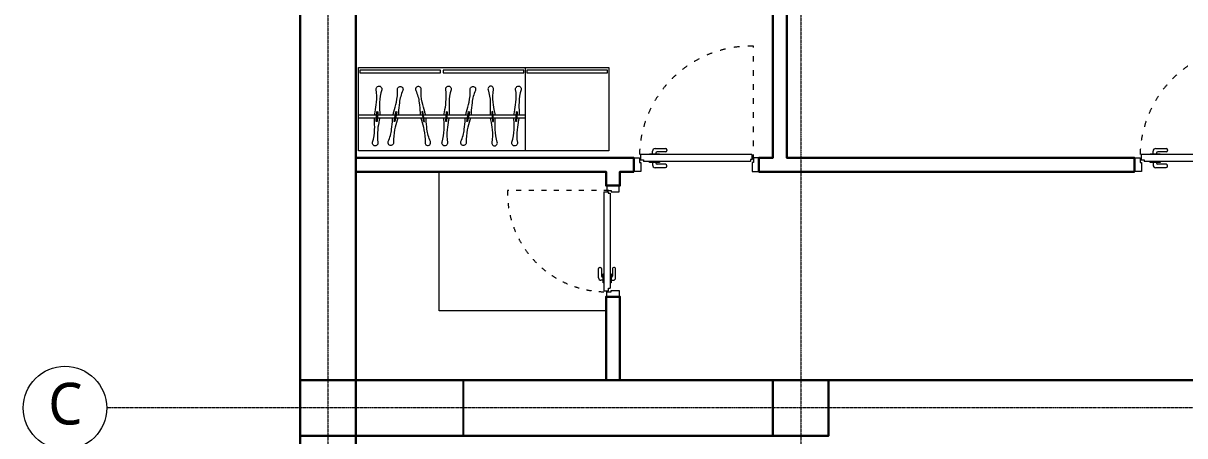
# Model space of a CAD drawing. Header units: millimetres. Extents: x 220309 to 250673, y 235861 to 255830.
# Drawn here: x 220309 to 228661, y 247398 to 250366 of the extents above; entities that cross this region are included whole.
import ezdxf
from ezdxf.enums import TextEntityAlignment as Align

# ---------------------------------------------------------------- set-up
doc = ezdxf.new("R2010")
doc.units = ezdxf.units.MM
doc.linetypes.add('ACAD_ISO03W100', pattern=[30, 12, -18])
doc.linetypes.add('DASHDOTX2', pattern=[2, 1, -0.5, 0, -0.5])
for name, color, linetype, lineweight in [('Axes', 40, 'DASHDOTX2', 9), ('Door', 59, 'Continuous', 9), ('furniture', 46, 'Continuous', 9), ('Wall', 5, 'Continuous', 30)]:
    doc.layers.add(name, color=color, linetype=linetype, lineweight=lineweight)
doc.layers.add('dwgmodels.com', color=250, linetype='Continuous')
doc.styles.add('Standard 1', font='segoeuil.ttf')

# ---------------------------------------------------------------- blocks, each defined once
blk = doc.blocks.new('q1')
at = {"layer": 'Door', "lineweight": 9}
for p, q in [((-680.9, 70), (-680.9, 86)), ((-663.1, 103.7), (-597.4, 103.7)), ((-597.4, 82.4), (-650.7, 82.4)), ((-588.5, 94.9), (-588.5, 91.3)), ((-45.3, 64.6), (-756.7, 64.6)), ((-756.7, 64.6), (-756.7, 31.8)), ((-756.7, 31.8), (-738.9, 31.8)), ((-738.9, 31.8), (-738.9, 20.2)), ((-54.2, 20.2), (-738.9, 20.2)), ((-699.8, 64.8), (-699.8, 70)), ((-699.8, 70), (-635.1, 70)), ((-699.8, 14), (-699.8, 20.2)), ((-635.1, 14), (-699.8, 14)), ((-680.9, 14), (-680.9, -1.1)), ((-659.6, 73.6), (-659.6, 70)), ((-659.6, 11.4), (-659.6, 14)), ((-597.4, 2.5), (-650.7, 2.5)), ((-635.1, 70), (-635.1, 64.8)), ((-635.1, 20.1), (-635.1, 14)), ((-45.3, 34.3), (-54.2, 34.3)), ((-54.2, 34.3), (-54.2, 20.2)), ((-45.3, 64.6), (-45.3, 34.3)), ((-663.1, -18.8), (-597.4, -18.8)), ((-588.5, -9.9), (-588.5, -6.4))]:
    blk.add_line(p, q, dxfattribs=at)
at = {"layer": 'Door', "linetype": 'ACAD_ISO03W100', "lineweight": 9, "ltscale": 3}
blk.add_lwpolyline([(-35.6, 29), (-35.6, 757.9)], dxfattribs=at)
at = {"layer": 'Door', "lineweight": 9}
for points in [[(-800, 44.4), (-764.4, 44.4), (-764.4, 13.6), (-755.6, 13.6), (-755.6, -44.4), (-800, -44.4)], [(0, 44.4), (-35.6, 44.4), (-35.6, 13.6), (-44.4, 13.6), (-44.4, -44.4), (0, -44.4)]]:
    blk.add_lwpolyline(points, close=True, dxfattribs=at)
at = {"layer": 'Door', "linetype": 'ACAD_ISO03W100', "lineweight": 9, "ltscale": 3}
blk.add_arc((-53.3, 47), 711.1, 88.56708, 180.20716, dxfattribs=at)
at = {"layer": 'Door', "lineweight": 9}
for centre, radius, start, end in [((-663.1, 86), 17.8, 90, 180), ((-650.7, 73.6), 8.89, 90, 180), ((-597.4, 94.9), 8.89, 0, 90), ((-597.4, 91.3), 8.89, 270, 0), ((-650.7, 11.4), 8.89, 180, 270), ((-597.4, -6.4), 8.89, 0, 90), ((-663.1, -1.1), 17.8, 180, 270), ((-597.4, -9.9), 8.89, 270, 0)]:
    blk.add_arc(centre, radius, start, end, dxfattribs=at)
blk = doc.blocks.new('furniture ward01')
at = {"ltscale": 600}
for p, q in [((1200, 0), (1200, 600)), ((1200, 256), (0, 256)), ((1200, 236), (0, 236))]:
    blk.add_line(p, q, dxfattribs=at)
blk.add_lwpolyline([(0, 0), (0, 600), (1800, 600), (1800, 0)], close=True)
for points in [[(590, 560), (590, 580), (10, 580), (10, 560), (590, 560)], [(1190, 560), (1190, 580), (610, 580), (610, 560), (1190, 560)], [(1790, 560), (1790, 580), (1210, 580), (1210, 560), (1790, 560)]]:
    blk.add_lwpolyline(points, dxfattribs=at)
for points in [[(116.1, 257, -0.023935), (119.1, 278.9, 0.01846), (129.9, 349.6, 0.068771), (127.8, 442, -1.261193), (166.9, 439.3, -0.077736)], [(116.1, 257, -0.023935), (119.1, 278.9, 0.01846), (129.9, 349.6, 0.068771), (127.8, 442, -1.261193), (166.9, 439.3, -0.077736)], [(166.9, 439.3, 0.068771), (151.9, 348.1, 0.01846), (152.8, 276.5, -0.021151), (152.9, 257, 0.01846)], [(166.9, 439.3, 0.068771), (151.9, 348.1, 0.01846), (152.8, 276.5, -0.021151), (152.9, 257, 0.01846)], [(248.7, 257, -0.026281), (254.5, 280.6, 0.01846), (272.6, 349.8, 0.068771), (280.2, 441.9, -1.261193), (318.7, 435.1, -0.077736)], [(248.7, 257, -0.026281), (254.5, 280.6, 0.01846), (272.6, 349.8, 0.068771), (280.2, 441.9, -1.261193), (318.7, 435.1, -0.077736)], [(318.7, 435.1, 0.068771), (294.3, 346, 0.01846), (287.7, 274.7, -0.019266), (286, 257, 0.01846)], [(318.7, 435.1, 0.068771), (294.3, 346, 0.01846), (287.7, 274.7, -0.019266), (286, 257, 0.01846)], [(482.4, 257, 0.026281), (476.6, 280.6, -0.01846), (458.5, 349.8, -0.068771), (450.9, 441.9, 1.261193), (412.4, 435.1, 0.077736)], [(482.4, 257, 0.026281), (476.6, 280.6, -0.01846), (458.5, 349.8, -0.068771), (450.9, 441.9, 1.261193), (412.4, 435.1, 0.077736)], [(412.4, 435.1, -0.068771), (436.8, 346, -0.01846), (443.4, 274.7, 0.019266), (445.1, 257, -0.01846)], [(412.4, 435.1, -0.068771), (436.8, 346, -0.01846), (443.4, 274.7, 0.019266), (445.1, 257, -0.01846)], [(615.6, 257, -0.023935), (618.7, 278.9, 0.01846), (629.4, 349.6, 0.068771), (627.3, 442, -1.261193), (666.4, 439.3, -0.077736)], [(615.6, 257, -0.023935), (618.7, 278.9, 0.01846), (629.4, 349.6, 0.068771), (627.3, 442, -1.261193), (666.4, 439.3, -0.077736)], [(666.4, 439.3, 0.068771), (651.4, 348.1, 0.01846), (652.3, 276.5, -0.021151), (652.4, 257, 0.01846)], [(666.4, 439.3, 0.068771), (651.4, 348.1, 0.01846), (652.3, 276.5, -0.021151), (652.4, 257, 0.01846)], [(771.2, 257, -0.026281), (777, 280.6, 0.01846), (795.1, 349.8, 0.068771), (802.7, 441.9, -1.261193), (841.2, 435.1, -0.077736)], [(771.2, 257, -0.026281), (777, 280.6, 0.01846), (795.1, 349.8, 0.068771), (802.7, 441.9, -1.261193), (841.2, 435.1, -0.077736)], [(841.2, 435.1, 0.068771), (816.8, 346, 0.01846), (810.2, 274.7, -0.019266), (808.5, 257, 0.01846)], [(841.2, 435.1, 0.068771), (816.8, 346, 0.01846), (810.2, 274.7, -0.019266), (808.5, 257, 0.01846)], [(983.1, 257, 0.023935), (980, 278.9, -0.01846), (969.2, 349.6, -0.068771), (971.4, 442, 1.261193), (932.3, 439.3, 0.077736)], [(983.1, 257, 0.023935), (980, 278.9, -0.01846), (969.2, 349.6, -0.068771), (971.4, 442, 1.261193), (932.3, 439.3, 0.077736)], [(932.3, 439.3, -0.068771), (947.3, 348.1, -0.01846), (946.4, 276.5, 0.021151), (946.3, 257, -0.01846)], [(932.3, 439.3, -0.068771), (947.3, 348.1, -0.01846), (946.4, 276.5, 0.021151), (946.3, 257, -0.01846)], [(1118.5, 257, -0.023935), (1121.6, 278.9, 0.01846), (1132.4, 349.6, 0.068771), (1130.3, 442, -1.261193), (1169.3, 439.3, -0.077736)], [(1118.5, 257, -0.023935), (1121.6, 278.9, 0.01846), (1132.4, 349.6, 0.068771), (1130.3, 442, -1.261193), (1169.3, 439.3, -0.077736)], [(1169.3, 439.3, 0.068771), (1154.4, 348.1, 0.01846), (1155.2, 276.5, -0.021151), (1155.3, 257, 0.01846)], [(1169.3, 439.3, 0.068771), (1154.4, 348.1, 0.01846), (1155.2, 276.5, -0.021151), (1155.3, 257, 0.01846)], [(151, 235, -0.014179), (148.9, 222.1, 0.01846), (138.2, 151.3, 0.068771), (140.3, 59, -1.261193), (101.2, 61.7, 0.068771), (116.2, 152.9, 0.01846), (115.3, 224.4, -0.011456), (115.1, 235, 0.01846)], [(151, 235, -0.014179), (148.9, 222.1, 0.01846), (138.2, 151.3, 0.068771), (140.3, 59, -1.261193), (101.2, 61.7, 0.068771), (116.2, 152.9, 0.01846), (115.3, 224.4, -0.011456), (115.1, 235, 0.01846)], [(281.9, 235, -0.01575), (278.2, 221, 0.01846), (260.1, 151.7, 0.068771), (252.5, 59.7, -1.261193), (214, 66.4, 0.068771), (238.4, 155.6, 0.01846), (245, 226.8, -0.008901), (245.6, 235, 0.01846)], [(281.9, 235, -0.01575), (278.2, 221, 0.01846), (260.1, 151.7, 0.068771), (252.5, 59.7, -1.261193), (214, 66.4, 0.068771), (238.4, 155.6, 0.01846), (245, 226.8, -0.008901), (245.6, 235, 0.01846)], [(449.1, 235, 0.01575), (452.9, 221, -0.01846), (471, 151.7, -0.068771), (478.6, 59.7, 1.261193), (517.1, 66.4, -0.068771), (492.7, 155.6, -0.01846), (486.1, 226.8, 0.008901), (485.5, 235, -0.01846)], [(449.1, 235, 0.01575), (452.9, 221, -0.01846), (471, 151.7, -0.068771), (478.6, 59.7, 1.261193), (517.1, 66.4, -0.068771), (492.7, 155.6, -0.01846), (486.1, 226.8, 0.008901), (485.5, 235, -0.01846)], [(650.5, 235, -0.014179), (648.5, 222.1, 0.01846), (637.7, 151.3, 0.068771), (639.8, 59, -1.261193), (600.7, 61.7, 0.068771), (615.7, 152.9, 0.01846), (614.8, 224.4, -0.011456), (614.6, 235, 0.01846)], [(650.5, 235, -0.014179), (648.5, 222.1, 0.01846), (637.7, 151.3, 0.068771), (639.8, 59, -1.261193), (600.7, 61.7, 0.068771), (615.7, 152.9, 0.01846), (614.8, 224.4, -0.011456), (614.6, 235, 0.01846)], [(804.5, 235, -0.01575), (800.7, 221, 0.01846), (782.6, 151.7, 0.068771), (775, 59.7, -1.261193), (736.5, 66.4, 0.068771), (760.9, 155.6, 0.01846), (767.5, 226.8, -0.008901), (768.1, 235, 0.01846)], [(804.5, 235, -0.01575), (800.7, 221, 0.01846), (782.6, 151.7, 0.068771), (775, 59.7, -1.261193), (736.5, 66.4, 0.068771), (760.9, 155.6, 0.01846), (767.5, 226.8, -0.008901), (768.1, 235, 0.01846)], [(948.2, 235, 0.014179), (950.2, 222.1, -0.01846), (961, 151.3, -0.068771), (958.9, 59, 1.261193), (998, 61.7, -0.068771), (983, 152.9, -0.01846), (983.8, 224.4, 0.011456), (984.1, 235, -0.01846)], [(948.2, 235, 0.014179), (950.2, 222.1, -0.01846), (961, 151.3, -0.068771), (958.9, 59, 1.261193), (998, 61.7, -0.068771), (983, 152.9, -0.01846), (983.8, 224.4, 0.011456), (984.1, 235, -0.01846)], [(1153.5, 235, -0.014179), (1151.4, 222.1, 0.01846), (1140.6, 151.3, 0.068771), (1142.7, 59, -1.261193), (1103.7, 61.7, 0.068771), (1118.6, 152.9, 0.01846), (1117.8, 224.4, -0.011456), (1117.5, 235, 0.01846)], [(1153.5, 235, -0.014179), (1151.4, 222.1, 0.01846), (1140.6, 151.3, 0.068771), (1142.7, 59, -1.261193), (1103.7, 61.7, 0.068771), (1118.6, 152.9, 0.01846), (1117.8, 224.4, -0.011456), (1117.5, 235, 0.01846)]]:
    blk.add_lwpolyline(points, format="xyb", dxfattribs=at)
for points in [[(139.4, 281.3), (134.5, 210.5), (128, 210.9), (133, 281.8)], [(139.4, 281.3), (134.5, 210.5), (128, 210.9), (133, 281.8)], [(274.9, 280.9), (262.6, 210.9), (256.2, 212), (268.6, 282)], [(274.9, 280.9), (262.6, 210.9), (256.2, 212), (268.6, 282)], [(456.2, 280.9), (468.5, 210.9), (474.9, 212), (462.5, 282)], [(456.2, 280.9), (468.5, 210.9), (474.9, 212), (462.5, 282)], [(639, 281.3), (634, 210.5), (627.5, 210.9), (632.5, 281.8)], [(639, 281.3), (634, 210.5), (627.5, 210.9), (632.5, 281.8)], [(797.4, 280.9), (785.1, 210.9), (778.7, 212), (791.1, 282)], [(797.4, 280.9), (785.1, 210.9), (778.7, 212), (791.1, 282)], [(959.7, 281.3), (964.7, 210.5), (971.1, 210.9), (966.2, 281.8)], [(959.7, 281.3), (964.7, 210.5), (971.1, 210.9), (966.2, 281.8)], [(1141.9, 281.3), (1137, 210.5), (1130.5, 210.9), (1135.5, 281.8)], [(1141.9, 281.3), (1137, 210.5), (1130.5, 210.9), (1135.5, 281.8)]]:
    blk.add_lwpolyline(points, close=True, dxfattribs=at)

msp = doc.modelspace()

# ---------------------------------------------------------------- linework, layer by layer
at = {"layer": 'Axes', "linetype": 'DASHDOTX2', "lineweight": 9, "ltscale": 2}
for p, q in [((222499.2, 255830), (222499.2, 236461.1)), ((225899.2, 255830), (225899.2, 236461.1))]:
    msp.add_line(p, q, dxfattribs=at)
msp.add_lwpolyline([(250673.2, 247598), (220908.5, 247598)], dxfattribs=at)
at = {"layer": 'Axes', "color": 18, "linetype": 'Continuous', "ltscale": 200, "true_color": 0x000000}
msp.add_circle((220608.5, 247598), 300, dxfattribs=at)
at = {"layer": 'dwgmodels.com', "color": 5}
msp.add_lwpolyline([(223471.4, 247798), (223471.4, 247398)], dxfattribs=at)
at = {"layer": 'furniture', "linetype": 'Continuous', "ltscale": 5}
msp.add_lwpolyline([(224499.2, 248298), (223299.2, 248298), (223299.2, 249298)], dxfattribs=at)
at = {"layer": 'Wall'}
for points in [[(225699.2, 253998), (225699.2, 249398), (225599.2, 249398), (225599.2, 249298), (228299.2, 249298), (228299.2, 249398), (225799.2, 249398), (225799.2, 253998)], [(222699.2, 247798), (222699.2, 251398), (222299.2, 251398), (222299.2, 247798)], [(222699.2, 249398), (224699.2, 249398), (224699.2, 249298), (224599.2, 249298), (224599.2, 249198), (224499.2, 249198), (224499.2, 249298), (222699.2, 249298)], [(224499.2, 247798), (224499.2, 248398), (224599.2, 248398), (224599.2, 247798)], [(222699.2, 247798), (225699.2, 247798)], [(229299.2, 247798), (226099.2, 247798)], [(222699.2, 247398), (222699.2, 245198), (222299.2, 245198), (222299.2, 247398)], [(225699.2, 247398), (222699.2, 247398)]]:
    msp.add_lwpolyline(points, dxfattribs=at)
at = {"layer": 'Wall', "linetype": 'Continuous', "ltscale": 5}
for points in [[(222299.2, 247398), (222699.2, 247398), (222699.2, 247798), (222299.2, 247798)], [(225699.2, 247398), (226099.2, 247398), (226099.2, 247798), (225699.2, 247798)]]:
    msp.add_lwpolyline(points, close=True, dxfattribs=at)

# ---------------------------------------------------------------- block references
at = {"layer": 'Door', "lineweight": 60, "xscale": 1.125, "yscale": 1.125, "zscale": 1.125}
for p in [(225599.2, 249348), (229199.2, 249348)]:
    msp.add_blockref('q1', p, dxfattribs=at)
at = {"layer": 'Door', "lineweight": 60, "rotation": 90.00000000000001}
msp.add_blockref('q1', (224549.2, 249198), dxfattribs=at)
at = {"layer": 'furniture', "ltscale": 600}
msp.add_blockref('furniture ward01', (222719.2, 249448), dxfattribs=at)

# ---------------------------------------------------------------- texts
at = {"layer": 'Axes', "color": 18, "ltscale": 200, "true_color": 0x000000, "style": 'Standard 1'}
msp.add_text('C', height=300, dxfattribs=at).set_placement((220611.2, 247629.1), align=Align.MIDDLE_CENTER)

doc.saveas('drawing.dxf')
